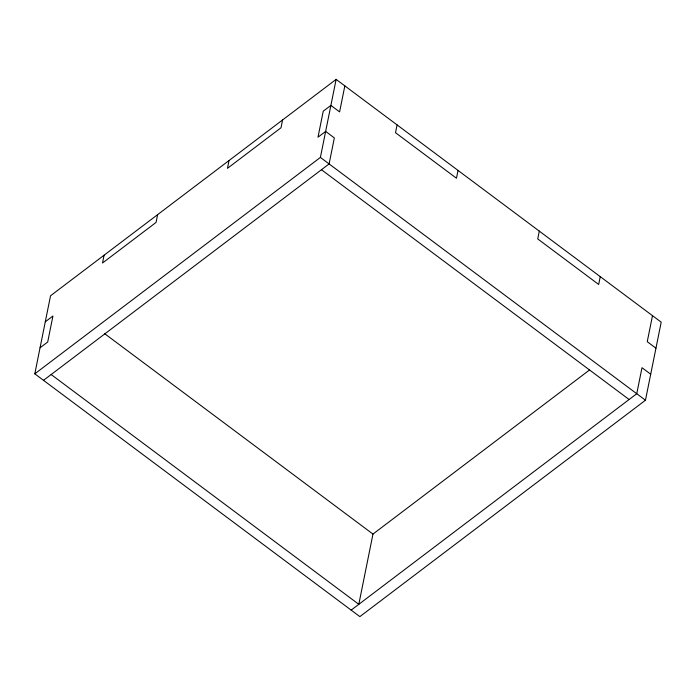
<?xml version="1.0" encoding="UTF-8"?>
<svg xmlns="http://www.w3.org/2000/svg" width="696" height="696" viewBox="0 0 696 696"><rect width="100%" height="100%" fill="white"/><g stroke="black" fill="none" stroke-linecap="round" stroke-linejoin="round"><path stroke-width="1.04" d="M34.8 373.83L50.538 295.774L336.133 79.379L661.2 322.17L645.462 400.226L359.867 616.621L34.8 373.83L320.395 157.426L336.133 79.379M104.087 255.206L102.512 263.01L156.061 222.433L157.635 214.629M229.036 160.524L227.462 168.336L281.01 127.759L282.585 119.956M344.842 85.878L339.596 111.899L330.887 105.392L323.24 111.195L317.994 137.208L325.641 131.413L334.35 137.912L329.104 163.934L43.509 380.329M397.085 124.906L395.511 132.71L456.463 178.228L458.038 170.424M589.555 369.967L372.969 534.076L358.805 604.319L51.156 374.535M539.304 231.124L537.73 238.928L598.673 284.455L600.248 276.651M652.491 315.671L647.245 341.684L655.954 348.191M45.292 321.796L52.94 316.001L47.693 342.014L40.046 347.809M351.158 610.122L636.753 393.719L641.999 367.705L650.708 374.204M320.395 157.426L645.462 400.226M321.456 169.728L629.106 399.513M104.426 333.497L372.969 534.076"/></g></svg>
